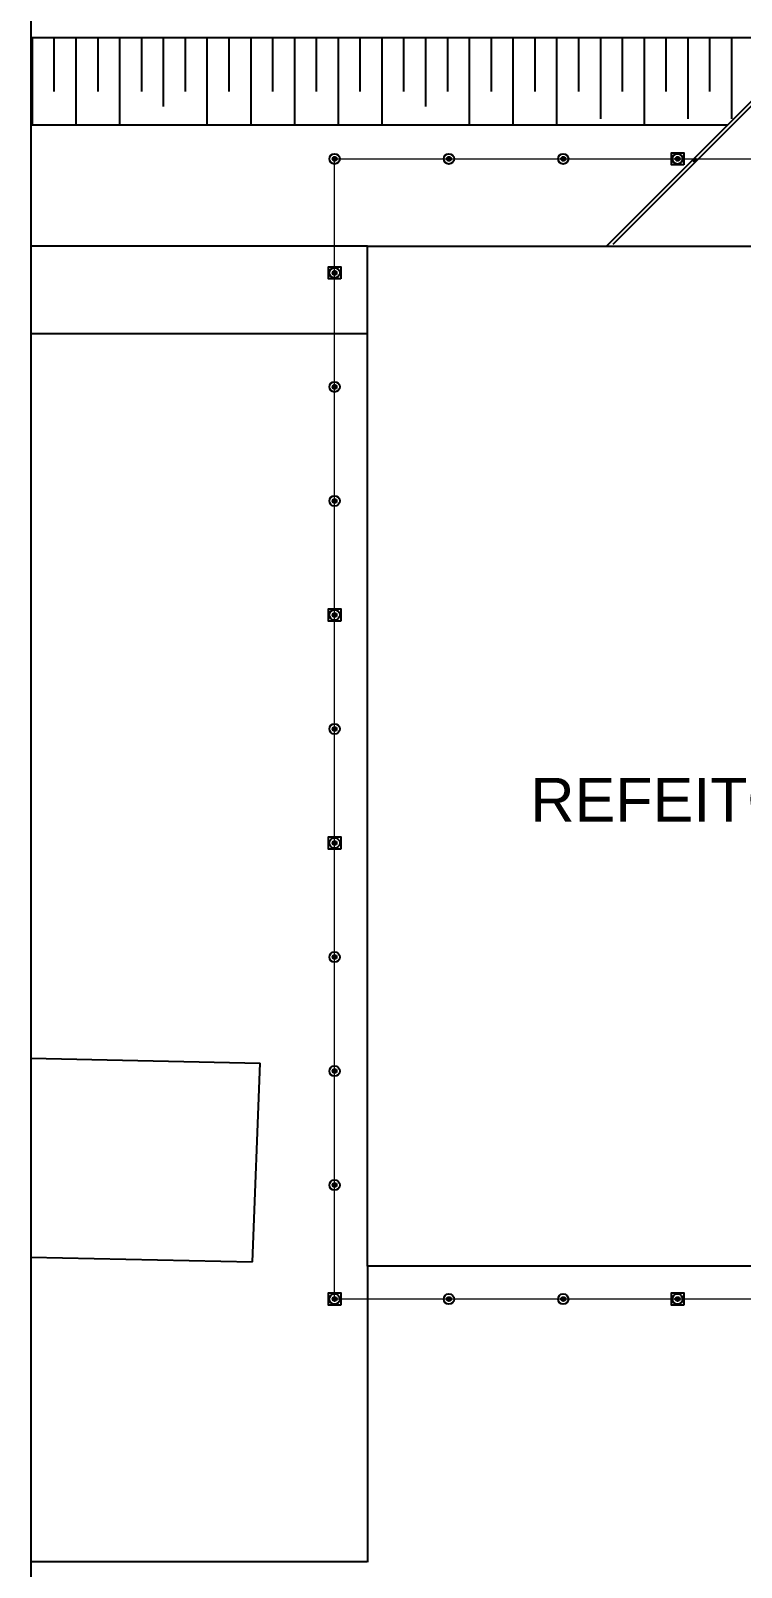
# Model space of a CAD drawing. Header units: millimetres. Extents: x 329990 to 395848, y 7389401 to 7442219.
# Drawn here: x 374312 to 377563, y 7415250 to 7422277 of the extents above; entities that cross this region are included whole.
import ezdxf

# ---------------------------------------------------------------- set-up
doc = ezdxf.new("R2010")
doc.units = ezdxf.units.MM
doc.header["$PDMODE"] = 34
doc.header["$PDSIZE"] = 1.2
doc.linetypes.add('DASHED2', pattern=[0.375, 0.25, -0.125])
for name, color, linetype in [('_LAYOUT', 252, 'Continuous'), ('ALVENARIA', 7, 'Continuous'), ('COTAS', 3, 'DASHED2'), ('PONTOS DE PARA-RAIOS', 1, 'Continuous')]:
    doc.layers.add(name, color=color, linetype=linetype)
doc.styles.add('ARIAL-ABA1', font='arial.ttf', dxfattribs={"height": 2})
doc.styles.add('COTAS-ABA2', font='simplex.shx', dxfattribs={"width": 0.8, "height": 1.5})
doc.linetypes.add('18-cerca_em_xis2', pattern='A,1,-0.3,[7,alex.shx,S=0.15,R=45,X=0,Y=0],-0.3', length=1.6)
doc.dimstyles.get("Standard").update_dxf_attribs({"dimtxt": 1.3, "dimasz": 0.18, "dimexe": 0.18, "dimexo": 0.0625, "dimgap": 0.09, "dimtad": 0, "dimzin": 0, "dimdsep": 46, "dimtxsty": 'Standard', "dimblk1": 'DOTSMALL', "dimblk2": 'DOTSMALL', "dimsah": 1, "dimcen": 0.09, "dimaunit": 1, "dimadec": 0, "dimazin": 0, "dimtp": 0.18, "dimtfac": 1, "dimtofl": 0, "dimtmove": 0, "dimatfit": 3, "dimldrblk": 'DOTSMALL', "dimfxl": 1, "dimtolj": 1, "dimtzin": 0, "dimarcsym": 0})

# ---------------------------------------------------------------- blocks, each defined once
blk = doc.blocks.new('_Dot')
at = {"color": 0, "linetype": 'ByBlock', "lineweight": -2}
blk.add_line((-0.5, 0), (-1, 0), dxfattribs=at)
at = {"color": 0, "linetype": 'ByBlock', "const_width": 0.5}
blk.add_lwpolyline([(-0.25, 0, 1), (0.25, 0, 1)], format="xyb", close=True, dxfattribs=at)
blk = doc.blocks.new('*D19')
at = {"layer": 'ALVENARIA', "color": 8, "lineweight": -2}
for p, q in [((374312.4, 7416667.1), (374312.4, 7415272.6)), ((375852.4, 7416626.3), (375852.4, 7415272.6)), ((375851.5, 7415274.1), (374313.3, 7415274.1))]:
    blk.add_line(p, q, dxfattribs=at)
at = {"layer": 'Defpoints', "color": 0, "lineweight": 0}
for p in [(374312.4, 7416667.6, -368.1), (375852.4, 7416626.8, -823), (374312.4, 7415274.1)]:
    blk.add_point(p, dxfattribs=at)
at = {"layer": 'ALVENARIA', "color": 8, "lineweight": -2, "xscale": 0.9, "yscale": 0.9, "zscale": 0.9, "rotation": 180}
blk.add_blockref('_Dot', (374312.4, 7415274.1), dxfattribs=at)
at = {"layer": 'ALVENARIA', "color": 8, "lineweight": -2, "xscale": 0.9, "yscale": 0.9, "zscale": 0.9}
blk.add_blockref('_Dot', (375852.4, 7415274.1), dxfattribs=at)
at = {"layer": 'ALVENARIA', "color": 7, "insert": (375082.4, 7415275), "char_height": 1.5, "attachment_point": 5, "style": 'COTAS-ABA2'}
blk.add_mtext('\\A1;1539.98', dxfattribs=at)
blk = doc.blocks.new('_DOTSMALL')
at = {"color": 0, "linetype": 'ByBlock', "const_width": 0.5}
blk.add_lwpolyline([(-0.0625, 0, 1), (0.0625, 0, 1)], format="xyb", close=True, dxfattribs=at)
blk = doc.blocks.new('Apwr_pahaste')
at = {"const_width": 0.63}
blk.add_lwpolyline([(0.315, 0, 1), (-0.315, 0, 1)], format="xyb", close=True, dxfattribs=at)
for radius in [1.575, 0.63]:
    blk.add_circle((0, 0), radius)

msp = doc.modelspace()

# ---------------------------------------------------------------- hatches: boundary and pattern name
at = {"layer": 'ALVENARIA'}
msp.add_hatch(color=256, dxfattribs=at).paths.add_polyline_path([(377350.3223, 7421695.9669), (377339.7157, 7421685.3603), (377350.3223, 7421674.7537), (377360.9289, 7421685.3603)])

# ---------------------------------------------------------------- linework, layer by layer
at = {"layer": '_LAYOUT', "linetype": 'DASHED2', "lineweight": 0, "ltscale": 15}
msp.add_line((375852.4034, 7421291.2728, 814.7997), (378852.4035, 7421291.2728, 814.7997), dxfattribs=at)
at = {"layer": 'ALVENARIA', "ltscale": 1.5}
msp.add_line((374312.3356, 7432994.4561, -8.2303), (374312.4895, 7402900.7859, -8.2303), dxfattribs=at)
at = {"layer": 'ALVENARIA'}
for p, q in [((374312.3906, 7422246.1651, 814.7997), (381412.3916, 7422246.1651, 814.7997)), ((374318.43, 7422246.1651, 814.7997), (374318.43, 7421846.1651, 814.7997)), ((374418.43, 7422246.1651, 814.7997), (374418.43, 7421999.3786, 814.7997)), ((374518.43, 7422246.1651, 814.7997), (374518.43, 7421846.1651, 814.7997)), ((374618.43, 7422246.1651, 814.7997), (374618.43, 7421999.3786, 814.7997)), ((374718.43, 7422246.1651, 814.7997), (374718.43, 7421846.1651, 814.7997)), ((374718.43, 7422246.1651, 814.7997), (374718.43, 7421999.3786, 814.7997)), ((374818.43, 7422246.1651, 814.7997), (374818.43, 7421999.3786, 814.7997)), ((374918.43, 7422246.1651, 814.7997), (374918.43, 7421930.9364, 814.7997)), ((375018.43, 7422246.1651, 814.7997), (375018.43, 7421999.3786, 814.7997)), ((375118.43, 7422246.1651, 814.7997), (375118.43, 7421846.1651, 814.7997)), ((375218.43, 7422246.1651, 814.7997), (375218.43, 7421999.3786, 814.7997)), ((375318.43, 7422246.1651, 814.7997), (375318.43, 7421846.1651, 814.7997)), ((375418.43, 7422246.1651, 814.7997), (375418.43, 7421999.3786, 814.7997)), ((375518.43, 7422246.1651, 814.7997), (375518.43, 7421846.1651, 814.7997)), ((375618.43, 7422246.1651, 814.7997), (375618.43, 7421999.3786, 814.7997)), ((375718.43, 7422246.1651, 814.7997), (375718.43, 7421846.1651, 814.7997)), ((375818.43, 7422246.1651, 814.7997), (375818.43, 7421999.3786, 814.7997)), ((375918.43, 7422246.1651, 814.7997), (375918.43, 7421846.1651, 814.7997)), ((375918.43, 7422246.1651, 814.7997), (375918.43, 7421999.3786, 814.7997)), ((376018.43, 7422246.1651, 814.7997), (376018.43, 7421999.3786, 814.7997)), ((376118.43, 7422246.1651, 814.7997), (376118.43, 7421930.9364, 814.7997)), ((376218.43, 7422246.1651, 814.7997), (376218.43, 7421999.3786, 814.7997)), ((376318.43, 7422246.1651, 814.7997), (376318.43, 7421846.1651, 814.7997)), ((376418.43, 7422246.1651, 814.7997), (376418.43, 7421999.3786, 814.7997)), ((376518.43, 7422246.1651, 814.7997), (376518.43, 7421846.1651, 814.7997)), ((376618.43, 7422246.1651, 814.7997), (376618.43, 7421999.3786, 814.7997)), ((376718.43, 7422246.1651, 814.7997), (376718.43, 7421846.1651, 814.7997)), ((376718.43, 7422246.1651, 814.7997), (376718.43, 7421999.3786, 814.7997)), ((376818.43, 7422246.1651, 814.7997), (376818.43, 7421999.3786, 814.7997)), ((376918.43, 7422246.1651, 814.7997), (376918.43, 7421874.3679, 814.7997)), ((377018.43, 7422246.1651, 814.7997), (377018.43, 7421999.3786, 814.7997)), ((377118.43, 7422246.1651, 814.7997), (377118.43, 7421846.1651, 814.7997)), ((377118.43, 7422246.1651, 814.7997), (377118.43, 7421999.3786, 814.7997)), ((377218.43, 7422246.1651, 814.7997), (377218.43, 7421999.3786, 814.7997)), ((377318.43, 7422246.1651, 814.7997), (377318.43, 7421874.3679, 814.7997)), ((377418.43, 7422246.1651, 814.7997), (377418.43, 7421999.3786, 814.7997)), ((377518.43, 7422246.1651, 814.7997), (377518.43, 7421874.3679, 814.7997)), ((376946.1282, 7421291.7728, -8.2303), (377730.1967, 7422075.8413, -8.2303)), ((377730.1967, 7422075.8413, -8.2303), (377350.3223, 7421695.9669, -8.2303)), ((377736.4099, 7422060.8413, -8.2303), (377360.9289, 7421685.3603, -8.2303)), ((374312.3927, 7421846.1651, 814.7997), (377500.5205, 7421846.1651, 814.7997)), ((377339.7157, 7421685.3603, -8.2303), (376953.6282, 7421299.2728, -8.2303)), ((377350.3223, 7421674.7537, -8.2303), (376974.8414, 7421299.2728, -8.2303)), ((377339.7157, 7421685.3603, -8.2303), (377350.3223, 7421695.9669, -8.2303)), ((377350.3223, 7421674.7537, -8.2303), (377339.7157, 7421685.3603, -8.2303)), ((377360.9289, 7421685.3603, -8.2303), (377350.3223, 7421695.9669, -8.2303)), ((377360.9289, 7421685.3603, -8.2303), (377350.3223, 7421674.7537, -8.2303)), ((375852.4034, 7421291.7728, -8.2303), (374312.3947, 7421291.7728, -8.2303)), ((374312.3968, 7420891.7739, -8.2303), (375852.4034, 7420891.7739, -8.2303))]:
    msp.add_line(p, q, dxfattribs=at)
at = {"layer": 'ALVENARIA', "linetype": '18-cerca_em_xis2', "ltscale": 1.5}
for p, q in [((374312.4145, 7417577.6929, 446.7097), (375361.8886, 7417555.4819, 446.7097)), ((375326.2312, 7416646.1651, 446.7097), (375361.8886, 7417555.4819, 446.7097)), ((374312.4191, 7416667.6214, 446.7097), (375326.2312, 7416646.1651, 446.7097))]:
    msp.add_line(p, q, dxfattribs=at)
at = {"layer": 'ALVENARIA', "elevation": -8.2303}
for points in [[(375852.4034, 7416626.7727), (375852.4034, 7421291.7728), (378852.4035, 7421291.7728), (378852.4035, 7418799.2727)], [(378852.4035, 7416969.2726), (378852.4035, 7416626.7727), (375852.4034, 7416626.7727)]]:
    msp.add_lwpolyline(points, dxfattribs=at)
at = {"layer": 'COTAS', "linetype": 'DASHED2', "lineweight": 0, "ltscale": 10}
for p, q in [((375702.4034, 7416476.2727, 814.7997), (375702.4034, 7421691.2728, 814.7997)), ((375702.4034, 7421691.2728, 814.7997), (380933.4035, 7421691.2728, 814.7997)), ((380933.4035, 7416476.2727, 814.7997), (375702.4034, 7416476.2727, 814.7997))]:
    msp.add_line(p, q, dxfattribs=at)
at = {"layer": 'PONTOS DE PARA-RAIOS', "ltscale": 40, "elevation": 814.7997}
for points in [[(377299.7035, 7421663.3671), (377243.7035, 7421663.3671), (377243.7035, 7421719.3671), (377299.7035, 7421719.3671)], [(375730.4034, 7421141.867), (375674.4034, 7421141.867), (375674.4034, 7421197.867), (375730.4034, 7421197.867)], [(375730.4035, 7419577.367), (375674.4035, 7419577.367), (375674.4035, 7419633.367), (375730.4035, 7419633.367)], [(375730.4035, 7418534.367), (375674.4035, 7418534.367), (375674.4035, 7418590.367), (375730.4035, 7418590.367)], [(375730.4034, 7416448.3671), (375674.4034, 7416448.3671), (375674.4034, 7416504.3671), (375730.4034, 7416504.3671)], [(377299.7035, 7416448.3671), (377243.7035, 7416448.3671), (377243.7035, 7416504.3671), (377299.7035, 7416504.3671)]]:
    msp.add_lwpolyline(points, close=True, dxfattribs=at)

# ---------------------------------------------------------------- block references
at = {"layer": 'PONTOS DE PARA-RAIOS', "xscale": 15, "yscale": 15, "zscale": 15, "rotation": 180}
for p in [(375702.4035, 7421691.2727, 814.7997), (376225.5035, 7421691.2727, 814.7997), (376748.6035, 7421691.2727, 814.7997), (377271.7035, 7421691.2727, 814.7997), (375702.4035, 7421169.7726, 814.7997), (375702.4035, 7420648.2726, 814.7997), (375702.4035, 7420126.7726, 814.7997), (375702.4035, 7419605.2726, 814.7997), (375702.4035, 7419083.7726, 814.7997), (375702.4035, 7418562.2726, 814.7997), (375702.4035, 7418040.7726, 814.7997), (375702.4035, 7417519.2726, 814.7997), (375702.4035, 7416997.7726, 814.7997), (375702.4035, 7416476.2726, 814.7997), (376225.5035, 7416476.2726, 814.7997), (376748.6035, 7416476.2726, 814.7997), (377271.7035, 7416476.2726, 814.7997)]:
    msp.add_blockref('Apwr_pahaste', p, dxfattribs=at)

# ---------------------------------------------------------------- texts
at = {"layer": 'ALVENARIA', "style": 'ARIAL-ABA1'}
msp.add_text('REFEITÓRIO', height=200, dxfattribs=at).set_placement((376598.5227, 7418660.1209, 814.7997))

# ---------------------------------------------------------------- dimensions: what is measured, and where the dimension line sits
at = {"layer": 'ALVENARIA'}
dim = msp.add_linear_dim(base=(374312.4191, 7415274.1093, 814.7997), p1=(375852.4034, 7416626.7727, -8.2303), p2=(374312.4191, 7416667.6214, 446.7097), dimstyle='Standard', override={"dimtxt": 1.5, "dimasz": 0.9, "dimexe": 1.5, "dimexo": 0.5, "dimgap": 0.1, "dimtad": 1, "dimzin": 4, "dimtxsty": 'COTAS-ABA2', "dimblk1": 'DOT', "dimblk2": 'DOT', "dimclrd": 8, "dimclre": 8, "dimclrt": 7}, dxfattribs=at)
dim.commit()
dim.dimension.update_dxf_attribs({"geometry": '*D19', "text_midpoint": (375082.4113, 7415274.9593, 814.7997)})

doc.saveas('drawing.dxf')
